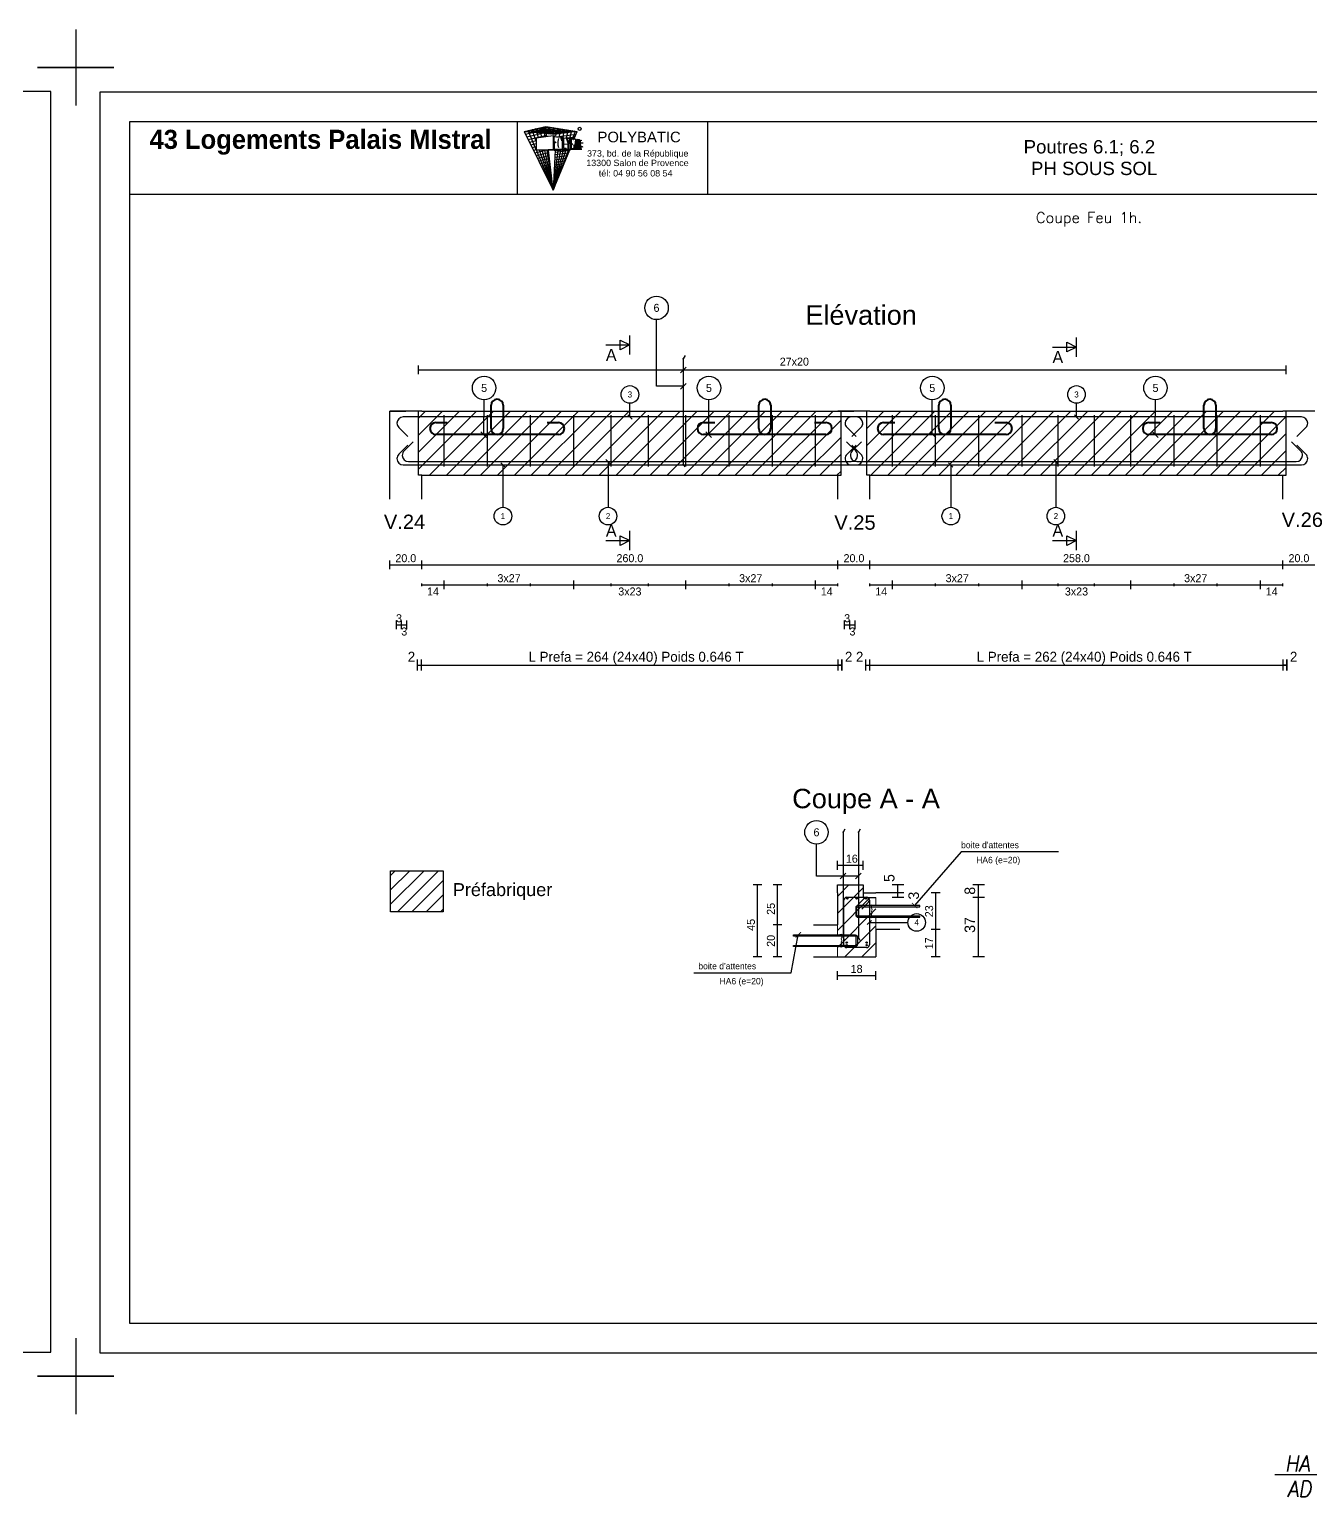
# Model space of a CAD drawing. Extents: x -12912 to 27386, y 1818 to 8189.
# Drawn here: x -4718 to -3918, y 3092 to 4010 of the extents above; entities that cross this region are included whole.
import ezdxf
from ezdxf.enums import TextEntityAlignment as Align

# ---------------------------------------------------------------- set-up
doc = ezdxf.new("R2010")
doc.units = 0
doc.header["$MEASUREMENT"] = 0
doc.linetypes.add('CONTINUE', pattern=[0])
doc.layers.get('0').update_dxf_attribs({"linetype": 'CONTINUOUS'})
for name, color, linetype in [('1', 7, 'CONTINUOUS'), ('104', 7, 'CONTINUOUS'), ('173', 7, 'CONTINUOUS'), ('5', 7, 'CONTINUOUS'), ('6', 7, 'CONTINUOUS'), ('7', 7, 'CONTINUOUS'), ('Bâtiment 1. Soubassement', 7, 'CONTINUOUS'), ('GO-CARTOUCHE', 7, 'CONTINUOUS'), ('GO-TEXTE', 9, 'CONTINUOUS'), ('PYC-HACHURE', 7, 'CONTINUOUS'), ('RDC COFFRAGE', 7, 'CONTINUOUS'), ('STR_TXT', 102, 'CONTINUOUS')]:
    doc.layers.add(name, color=color, linetype=linetype)
doc.layers.add('PYC- HACHURES', color=7, linetype='CONTINUOUS', lineweight=18)
doc.styles.add('ARIAL', font='ARIAL.TTF')
doc.styles.add('schéma', font='simplex.shx')
doc.styles.add('Tableau', font='romans.shx', dxfattribs={"width": 0.9, "oblique": 10})
doc.styles.add('TEXTEBA', font='ARIAL.TTF')
pattern_1 = [(45, (2332.4725, 9e-13), (-5.303301, 5.303301), [])]

# ---------------------------------------------------------------- blocks, each defined once
blk = doc.blocks.new('_ArchTick')
at = {"color": 0, "linetype": 'ByBlock', "const_width": 0.15}
blk.add_lwpolyline([(-0.5, -0.5), (0.5, 0.5)], dxfattribs=at)
blk = doc.blocks.new('A$C25E25F4E')
at = {"layer": 'RDC COFFRAGE', "color": 5, "linetype": 'CONTINUE', "lineweight": 40, "ltscale": 0.01}
for points in [[(52.25, 22.05), (52.25, 22.05)], [(48.51, 3.75), (48.51, 18.3)], [(56, 18.3), (56, 3.75)], [(10.25, 3.75), (10.25, 3.75)], [(14, 7.49), (21.09, 7.49)], [(83.42, 7.49), (90.51, 7.49)], [(94.25, 3.75), (94.25, 3.75)], [(52.25, 0), (14, 0)], [(90.51, 0), (52.25, 0)]]:
    blk.add_lwpolyline(points, dxfattribs=at)
for centre, start, end in [((52.25, 18.3), 90, 180), ((52.25, 18.3), 0, 90), ((14, 3.75), 90, 180), ((14, 3.75), 180, 270), ((52.25, 3.75), 180, 270), ((52.25, 3.75), 270, 0), ((90.51, 3.75), 0, 90), ((90.51, 3.75), 270, 0)]:
    blk.add_arc(centre, 3.75, start, end, dxfattribs=at)
blk = doc.blocks.new('Smallsp')
at = {"layer": 'STR_TXT', "linetype": 'Continuous'}
for points in [[(0, 15), (0, -15)], [(-30, 0), (40, 0)]]:
    blk.add_lwpolyline(points, dxfattribs=at)
at = {"layer": 'STR_TXT', "linetype": 'Continuous', "style": 'Tableau', "oblique": 10, "width": 0.9}
for s, p in [('HA', (-23.6, 1.89)), ('AD', (-22.2, -13.94))]:
    blk.add_text(s, height=10, dxfattribs=at).set_placement(p)
for tag, p in [('SPAD', (1.4, 1.89)), ('SPHA', (1.4, -14.11))]:
    blk.add_attdef(tag, p, '', height=10, dxfattribs=at)

msp = doc.modelspace()

# ---------------------------------------------------------------- hatches: boundary and pattern name
at = {"layer": 'PYC- HACHURES', "lineweight": 15}
h = msp.add_hatch(dxfattribs=at)
h.set_pattern_fill('ANSI31', color=104, scale=60, style=0)
h.set_pattern_definition(pattern_1)
h.paths.add_polyline_path([(-4211.016, 3771.642), (-4213.016, 3771.642), (-4473.013, 3771.642), (-4475.013, 3771.642), (-4475.013, 3731.642), (-4473.013, 3731.642), (-4213.016, 3731.642), (-4211.016, 3731.642)])
h = msp.add_hatch(dxfattribs=at)
h.set_pattern_fill('ANSI31', color=104, scale=60, style=0)
h.set_pattern_definition(pattern_1)
h.paths.add_polyline_path([(-3933.016, 3771.642), (-3935.016, 3771.642), (-4193.013, 3771.642), (-4195.013, 3771.642), (-4195.013, 3731.642), (-4193.013, 3731.642), (-3935.016, 3731.642), (-3933.016, 3731.642)])
h = msp.add_hatch(dxfattribs=at)
h.set_pattern_fill('ANSI31', color=104, scale=2, style=0)
h.set_pattern_definition([(45, (-4287.292, 4917.249), (-4.490128, 4.490128), [])])
h.paths.add_polyline_path([(-4459.686, 3484.676), (-4492.607, 3484.676), (-4492.607, 3459.024), (-4459.686, 3459.024)])
h = msp.add_hatch(dxfattribs=at)
h.set_pattern_fill('ANSI31', color=104, scale=60, style=0)
h.set_pattern_definition([(45, (2332.4725, -19.411), (-5.303301, 5.303301), [])])
h.paths.add_polyline_path([(-4189.361, 3467.828), (-4197.361, 3467.827), (-4197.361, 3475.827), (-4213.361, 3475.827), (-4213.361, 3470.827), (-4213.361, 3450.827), (-4213.361, 3430.827), (-4189.361, 3430.827), (-4189.361, 3447.827)])

# ---------------------------------------------------------------- linework, layer by layer
for p, q in [((-4689.262, 4010.196), (-4689.262, 3986.389)), ((-4689.262, 4010.196), (-4689.262, 3986.389)), ((-4713.07, 3986.389), (-4689.262, 3986.389)), ((-4689.262, 3986.389), (-4713.07, 3986.389)), ((-4713.07, 3986.389), (-4689.262, 3986.389)), ((-4689.262, 3986.389), (-4713.07, 3986.389)), ((-4713.07, 3986.389), (-4689.262, 3986.389)), ((-4713.07, 3986.389), (-4689.262, 3986.389)), ((-4689.262, 3986.389), (-4713.07, 3986.389)), ((-4713.07, 3986.389), (-4689.262, 3986.389)), ((-4689.262, 3986.389), (-4713.07, 3986.389)), ((-4713.07, 3986.389), (-4689.262, 3986.389)), ((-4713.07, 3986.389), (-4689.262, 3986.389)), ((-4689.262, 3986.389), (-4713.07, 3986.389)), ((-4713.07, 3986.389), (-4689.262, 3986.389)), ((-4689.262, 3986.389), (-4713.07, 3986.389)), ((-4713.07, 3986.389), (-4689.262, 3986.389)), ((-4713.07, 3986.389), (-4689.262, 3986.389)), ((-4689.262, 3986.389), (-4713.07, 3986.389)), ((-4713.07, 3986.389), (-4689.262, 3986.389)), ((-4689.262, 3986.389), (-4713.07, 3986.389)), ((-4713.07, 3986.389), (-4689.262, 3986.389)), ((-4713.07, 3986.389), (-4689.262, 3986.389)), ((-4689.262, 3986.389), (-4713.07, 3986.389)), ((-4713.07, 3986.389), (-4689.262, 3986.389)), ((-4689.262, 3986.389), (-4713.07, 3986.389)), ((-4713.07, 3986.389), (-4689.262, 3986.389)), ((-4713.07, 3986.389), (-4689.262, 3986.389)), ((-4689.262, 3986.389), (-4713.07, 3986.389)), ((-4713.07, 3986.389), (-4689.262, 3986.389)), ((-4689.262, 3986.389), (-4713.07, 3986.389)), ((-4713.07, 3986.389), (-4689.262, 3986.389)), ((-4713.07, 3986.389), (-4689.262, 3986.389)), ((-4689.262, 3986.389), (-4689.262, 3962.582)), ((-4689.262, 3986.389), (-4689.262, 3962.582)), ((-4665.455, 3986.389), (-4689.262, 3986.389)), ((-4689.262, 3986.389), (-4665.455, 3986.389)), ((-4665.455, 3986.389), (-4689.262, 3986.389)), ((-4689.262, 3986.389), (-4665.455, 3986.389)), ((-4665.455, 3986.389), (-4689.262, 3986.389)), ((-4665.455, 3986.389), (-4689.262, 3986.389)), ((-4689.262, 3986.389), (-4665.455, 3986.389)), ((-4665.455, 3986.389), (-4689.262, 3986.389)), ((-4689.262, 3986.389), (-4665.455, 3986.389)), ((-4665.455, 3986.389), (-4689.262, 3986.389)), ((-4665.455, 3986.389), (-4689.262, 3986.389)), ((-4689.262, 3986.389), (-4665.455, 3986.389)), ((-4665.455, 3986.389), (-4689.262, 3986.389)), ((-4689.262, 3986.389), (-4665.455, 3986.389)), ((-4665.455, 3986.389), (-4689.262, 3986.389)), ((-4665.455, 3986.389), (-4689.262, 3986.389)), ((-4689.262, 3986.389), (-4665.455, 3986.389)), ((-4665.455, 3986.389), (-4689.262, 3986.389)), ((-4689.262, 3986.389), (-4665.455, 3986.389)), ((-4665.455, 3986.389), (-4689.262, 3986.389)), ((-4665.455, 3986.389), (-4689.262, 3986.389)), ((-4689.262, 3986.389), (-4689.262, 3962.582)), ((-4689.262, 3986.389), (-4665.455, 3986.389)), ((-4665.455, 3986.389), (-4689.262, 3986.389)), ((-4689.262, 3986.389), (-4665.455, 3986.389)), ((-4665.455, 3986.389), (-4689.262, 3986.389)), ((-4665.455, 3986.389), (-4689.262, 3986.389)), ((-4689.262, 3986.389), (-4689.262, 3962.582)), ((-4689.262, 3986.389), (-4665.455, 3986.389)), ((-4665.455, 3986.389), (-4689.262, 3986.389)), ((-4689.262, 3986.389), (-4665.455, 3986.389)), ((-4665.455, 3986.389), (-4689.262, 3986.389)), ((-4665.455, 3986.389), (-4689.262, 3986.389)), ((-4689.262, 3986.389), (-4689.262, 3962.582)), ((-4689.262, 3986.389), (-4689.262, 3962.582)), ((-4689.262, 3986.389), (-4689.262, 3962.582)), ((-4689.262, 3986.389), (-4689.262, 3962.582)), ((-4689.262, 3986.389), (-4689.262, 3962.582)), ((-4689.262, 3986.389), (-4689.262, 3962.582)), ((-4689.262, 3192.696), (-4689.262, 3168.889)), ((-4689.262, 3192.696), (-4689.262, 3168.889)), ((-4713.07, 3168.889), (-4689.262, 3168.889)), ((-4689.262, 3168.889), (-4713.07, 3168.889)), ((-4713.07, 3168.889), (-4689.262, 3168.889)), ((-4689.262, 3168.889), (-4713.07, 3168.889)), ((-4713.07, 3168.889), (-4689.262, 3168.889)), ((-4713.07, 3168.889), (-4689.262, 3168.889)), ((-4689.262, 3168.889), (-4713.07, 3168.889)), ((-4713.07, 3168.889), (-4689.262, 3168.889)), ((-4689.262, 3168.889), (-4713.07, 3168.889)), ((-4713.07, 3168.889), (-4689.262, 3168.889)), ((-4713.07, 3168.889), (-4689.262, 3168.889)), ((-4689.262, 3168.889), (-4713.07, 3168.889)), ((-4713.07, 3168.889), (-4689.262, 3168.889)), ((-4689.262, 3168.889), (-4713.07, 3168.889)), ((-4713.07, 3168.889), (-4689.262, 3168.889)), ((-4713.07, 3168.889), (-4689.262, 3168.889)), ((-4689.262, 3168.889), (-4713.07, 3168.889)), ((-4713.07, 3168.889), (-4689.262, 3168.889)), ((-4689.262, 3168.889), (-4713.07, 3168.889)), ((-4713.07, 3168.889), (-4689.262, 3168.889)), ((-4713.07, 3168.889), (-4689.262, 3168.889)), ((-4689.262, 3168.889), (-4713.07, 3168.889)), ((-4713.07, 3168.889), (-4689.262, 3168.889)), ((-4689.262, 3168.889), (-4713.07, 3168.889)), ((-4713.07, 3168.889), (-4689.262, 3168.889)), ((-4713.07, 3168.889), (-4689.262, 3168.889)), ((-4689.262, 3168.889), (-4713.07, 3168.889)), ((-4713.07, 3168.889), (-4689.262, 3168.889)), ((-4689.262, 3168.889), (-4713.07, 3168.889)), ((-4713.07, 3168.889), (-4689.262, 3168.889)), ((-4713.07, 3168.889), (-4689.262, 3168.889)), ((-4689.262, 3168.889), (-4689.262, 3145.082)), ((-4689.262, 3168.889), (-4689.262, 3145.082)), ((-4665.455, 3168.889), (-4689.262, 3168.889)), ((-4689.262, 3168.889), (-4665.455, 3168.889)), ((-4665.455, 3168.889), (-4689.262, 3168.889)), ((-4689.262, 3168.889), (-4665.455, 3168.889)), ((-4665.455, 3168.889), (-4689.262, 3168.889)), ((-4665.455, 3168.889), (-4689.262, 3168.889)), ((-4689.262, 3168.889), (-4665.455, 3168.889)), ((-4665.455, 3168.889), (-4689.262, 3168.889)), ((-4689.262, 3168.889), (-4665.455, 3168.889)), ((-4665.455, 3168.889), (-4689.262, 3168.889)), ((-4665.455, 3168.889), (-4689.262, 3168.889)), ((-4689.262, 3168.889), (-4665.455, 3168.889)), ((-4665.455, 3168.889), (-4689.262, 3168.889)), ((-4689.262, 3168.889), (-4665.455, 3168.889)), ((-4665.455, 3168.889), (-4689.262, 3168.889)), ((-4665.455, 3168.889), (-4689.262, 3168.889)), ((-4689.262, 3168.889), (-4665.455, 3168.889)), ((-4665.455, 3168.889), (-4689.262, 3168.889)), ((-4689.262, 3168.889), (-4665.455, 3168.889)), ((-4665.455, 3168.889), (-4689.262, 3168.889)), ((-4665.455, 3168.889), (-4689.262, 3168.889)), ((-4689.262, 3168.889), (-4689.262, 3145.082)), ((-4689.262, 3168.889), (-4665.455, 3168.889)), ((-4665.455, 3168.889), (-4689.262, 3168.889)), ((-4689.262, 3168.889), (-4665.455, 3168.889)), ((-4665.455, 3168.889), (-4689.262, 3168.889)), ((-4665.455, 3168.889), (-4689.262, 3168.889)), ((-4689.262, 3168.889), (-4689.262, 3145.082)), ((-4689.262, 3168.889), (-4665.455, 3168.889)), ((-4665.455, 3168.889), (-4689.262, 3168.889)), ((-4689.262, 3168.889), (-4665.455, 3168.889)), ((-4665.455, 3168.889), (-4689.262, 3168.889)), ((-4665.455, 3168.889), (-4689.262, 3168.889)), ((-4689.262, 3168.889), (-4689.262, 3145.082)), ((-4689.262, 3168.889), (-4689.262, 3145.082)), ((-4689.262, 3168.889), (-4689.262, 3145.082)), ((-4689.262, 3168.889), (-4689.262, 3145.082)), ((-4689.262, 3168.889), (-4689.262, 3145.082)), ((-4689.262, 3168.889), (-4689.262, 3145.082))]:
    msp.add_line(p, q)
for points in [[(-4200.5, 3462.864, 0.4142136), (-4201.865, 3461.499), (-4201.865, 3456.949, 0.4142136), (-4200.5, 3455.584), (-4161.825, 3455.584), (-4161.825, 3456.312), (-4200.5, 3456.312, -0.4142136), (-4201.137, 3456.949), (-4201.137, 3461.499, -0.4142136), (-4200.5, 3462.136), (-4161.825, 3462.136), (-4161.825, 3462.864)], [(-4202.22, 3444.573, -0.4142136), (-4200.855, 3443.208), (-4200.855, 3438.658, -0.4142136), (-4202.22, 3437.293), (-4240.895, 3437.293), (-4240.895, 3438.021), (-4202.22, 3438.021, 0.4142136), (-4201.583, 3438.658), (-4201.583, 3443.208, 0.4142136), (-4202.22, 3443.845), (-4240.895, 3443.845), (-4240.895, 3444.573)]]:
    msp.add_lwpolyline(points, format="xyb", close=True)
at = {"lineweight": 5, "flags": 128}
for points in [[(-4189.358, 3467.834), (-4189.354, 3462.946), (-4192.084, 3463.401), (-4192.084, 3461.361), (-4191.647, 3460.307), (-4192.084, 3459.306), (-4191.647, 3458.306), (-4192.084, 3457.251), (-4192.084, 3455.211), (-4189.354, 3455.666), (-4189.361, 3447.827)], [(-4213.361, 3450.827), (-4213.366, 3444.655), (-4210.636, 3445.11), (-4210.636, 3443.071), (-4211.073, 3442.016), (-4210.636, 3441.015), (-4211.073, 3440.015), (-4210.636, 3438.96), (-4210.636, 3436.92), (-4213.366, 3437.375), (-4213.358, 3430.827)]]:
    msp.add_lwpolyline(points, dxfattribs=at)
at = {"layer": '1', "color": 1}
for points in [[(-4481.718, 3750.456), (-4487.375, 3744.799)], [(-4478.418, 3752.506), (-4484.075, 3746.849)], [(-4481.917, 3746.942), (-4481.917, 3746.942)], [(-4201.954, 3746.849), (-4207.611, 3752.506)], [(-4201.718, 3750.456), (-4207.375, 3744.799)], [(-4198.654, 3744.799), (-4204.311, 3750.456)], [(-4204.112, 3746.942), (-4204.112, 3746.942)], [(-4198.418, 3752.506), (-4204.075, 3746.849)], [(-4201.917, 3746.942), (-4201.917, 3746.942)], [(-3923.954, 3746.849), (-3929.611, 3752.506)], [(-3920.654, 3744.799), (-3926.311, 3750.456)], [(-3926.112, 3746.942), (-3926.112, 3746.942)], [(-4488.517, 3742.042), (-4488.517, 3742.042)], [(-4485.217, 3744.092), (-4485.217, 3744.092)], [(-4484.617, 3738.142), (-4201.412, 3738.142)], [(-4481.317, 3740.192), (-4204.712, 3740.192)], [(-4208.517, 3742.042), (-4208.517, 3742.042)], [(-4205.217, 3744.092), (-4205.217, 3744.092)], [(-4204.617, 3738.142), (-3923.412, 3738.142)], [(-4201.317, 3740.192), (-3926.712, 3740.192)], [(-4200.812, 3744.092), (-4200.812, 3744.092)], [(-4197.512, 3742.042), (-4197.512, 3742.042)], [(-3922.812, 3744.092), (-3922.812, 3744.092)], [(-3919.512, 3742.042), (-3919.512, 3742.042)]]:
    msp.add_lwpolyline(points, dxfattribs=at)
for centre in [(-4207.561, 3439.727), (-4207.561, 3438.127), (-4201.361, 3438.127), (-4195.161, 3439.727), (-4195.161, 3438.127)]:
    msp.add_circle(centre, 0.4, dxfattribs=at)
for centre, start, end in [((-4484.617, 3742.042), 135, 180), ((-4481.317, 3744.092), 135, 180), ((-4204.617, 3742.042), 135, 180), ((-4201.317, 3744.092), 135, 180), ((-4204.712, 3744.092), 0, 45), ((-4201.412, 3742.042), 0, 45), ((-3926.712, 3744.092), 0, 45), ((-3923.412, 3742.042), 0, 45), ((-4484.617, 3742.042), 180, 270), ((-4481.317, 3744.092), 180, 270), ((-4204.617, 3742.042), 180, 270), ((-4201.317, 3744.092), 180, 270), ((-4204.712, 3744.092), 270, 0), ((-4201.412, 3742.042), 270, 0), ((-3926.712, 3744.092), 270, 0), ((-3923.412, 3742.042), 270, 0)]:
    msp.add_arc(centre, 3.9, start, end, dxfattribs=at)
at = {"layer": '104', "color": 104}
for points in [[(-4343.014, 3807.045), (-4343.014, 3819.045)], [(-4358.014, 3813.045), (-4343.014, 3813.045)], [(-4079.015, 3811.711), (-4064.015, 3811.711)], [(-4064.015, 3805.711), (-4064.015, 3817.711)], [(-4308.567, 3806.442), (-4309.714, 3804.456)], [(-4309.714, 3804.456), (-4309.714, 3738.827)], [(-4308.567, 3736.842), (-4309.714, 3738.827)], [(-4358.014, 3690.892), (-4343.014, 3690.892)], [(-4343.014, 3684.892), (-4343.014, 3696.892)], [(-4079.015, 3690.892), (-4064.015, 3690.892)], [(-4064.015, 3684.892), (-4064.015, 3696.892)], [(-4208.629, 3510.627), (-4209.775, 3508.641)], [(-4209.775, 3508.641), (-4209.775, 3443.012)], [(-4199.105, 3510.627), (-4200.251, 3508.641)], [(-4200.251, 3508.641), (-4200.251, 3443.012)], [(-4208.629, 3441.027), (-4209.775, 3443.012)], [(-4199.105, 3441.027), (-4200.251, 3443.012)]]:
    msp.add_lwpolyline(points, dxfattribs=at)
for points in [[(-4343.014, 3813.045), (-4349.014, 3810.045), (-4349.014, 3816.045), (-4343.014, 3813.045)], [(-4064.015, 3811.711), (-4070.015, 3808.711), (-4070.015, 3814.711), (-4064.015, 3811.711)], [(-4343.014, 3690.892), (-4349.014, 3687.892), (-4349.014, 3693.892), (-4343.014, 3690.892)], [(-4064.015, 3690.892), (-4070.015, 3687.892), (-4070.015, 3693.892), (-4064.015, 3690.892)]]:
    msp.add_lwpolyline(points, close=True, dxfattribs=at)
for p in [(-4309.714, 3804.456), (-4209.775, 3508.641), (-4200.251, 3508.641)]:
    msp.add_point(p, dxfattribs=at)
at = {"layer": '173', "color": 173}
for points in [[(-4488.517, 3764.242), (-4488.517, 3764.242)], [(-4201.412, 3768.142), (-4484.617, 3768.142)], [(-4459.013, 3737.142), (-4459.013, 3769.142)], [(-4432.013, 3737.142), (-4432.013, 3769.142)], [(-4405.013, 3737.142), (-4405.013, 3769.142)], [(-4378.013, 3737.142), (-4378.013, 3769.142)], [(-4354.681, 3737.142), (-4354.681, 3769.142)], [(-4331.348, 3737.142), (-4331.348, 3769.142)], [(-4308.016, 3737.142), (-4308.016, 3769.142)], [(-4281.016, 3737.142), (-4281.016, 3769.142)], [(-4254.016, 3737.142), (-4254.016, 3769.142)], [(-4227.016, 3737.142), (-4227.016, 3769.142)], [(-4208.517, 3764.242), (-4208.517, 3764.242)], [(-3923.412, 3768.142), (-4204.617, 3768.142)], [(-4197.512, 3764.242), (-4197.512, 3764.242)], [(-4179.013, 3737.142), (-4179.013, 3769.142)], [(-4152.013, 3737.142), (-4152.013, 3769.142)], [(-4125.013, 3737.142), (-4125.013, 3769.142)], [(-4098.013, 3737.142), (-4098.013, 3769.142)], [(-4075.347, 3737.142), (-4075.347, 3769.142)], [(-4052.682, 3737.142), (-4052.682, 3769.142)], [(-4030.016, 3737.142), (-4030.016, 3769.142)], [(-4003.016, 3737.142), (-4003.016, 3769.142)], [(-3976.016, 3737.142), (-3976.016, 3769.142)], [(-3949.016, 3737.142), (-3949.016, 3769.142)], [(-3919.512, 3764.242), (-3919.512, 3764.242)], [(-4487.375, 3761.484), (-4481.718, 3755.827)], [(-4207.375, 3761.484), (-4201.718, 3755.827)], [(-4204.311, 3755.827), (-4198.654, 3761.484)], [(-3926.311, 3755.827), (-3920.654, 3761.484)], [(-4209.361, 3438.427), (-4209.361, 3466.227)], [(-4207.561, 3468.027), (-4195.161, 3468.027)], [(-4200.676, 3463.257), (-4196.434, 3467.5)], [(-4193.888, 3464.954), (-4198.131, 3460.711)], [(-4195.161, 3468.027), (-4195.161, 3468.027)], [(-4193.361, 3466.227), (-4193.361, 3438.427)], [(-4193.361, 3466.227), (-4193.361, 3466.227)], [(-4195.161, 3436.627), (-4207.561, 3436.627)]]:
    msp.add_lwpolyline(points, dxfattribs=at)
for centre in [(-4207.161, 3467.327), (-4201.361, 3467.327), (-4195.561, 3467.327)]:
    msp.add_circle(centre, 0.4, dxfattribs=at)
for centre, radius, start, end in [((-4484.617, 3764.242), 3.9, 90, 180), ((-4484.617, 3764.242), 3.9, 180, 225), ((-4204.617, 3764.242), 3.9, 90, 180), ((-4204.617, 3764.242), 3.9, 180, 225), ((-4201.412, 3764.242), 3.9, 0, 90), ((-4201.412, 3764.242), 3.9, 315, 0), ((-3923.412, 3764.242), 3.9, 0, 90), ((-3923.412, 3764.242), 3.9, 315, 0), ((-4207.561, 3466.227), 1.8, 90, 180), ((-4195.161, 3466.227), 1.8, 90, 135), ((-4195.161, 3466.227), 1.8, 0, 90), ((-4195.161, 3466.227), 1.8, 315, 0), ((-4207.561, 3438.427), 1.8, 180, 270), ((-4195.161, 3438.427), 1.8, 270, 0)]:
    msp.add_arc(centre, radius, start, end, dxfattribs=at)
at = {"layer": '5', "color": 5}
msp.add_line((-4475.013, 3797.487), (-3933.016, 3797.487), dxfattribs=at)
for points in [[(-4475.013, 3794.737), (-4475.013, 3800.237)], [(-3933.016, 3794.737), (-3933.016, 3800.237)], [(-4475.013, 3796.57), (-4475.013, 3798.403)], [(-4493.016, 3672.975), (-4493.016, 3678.475)], [(-4493.016, 3675.725), (-4473.013, 3675.725)], [(-4473.013, 3672.975), (-4473.013, 3678.475)], [(-4473.013, 3675.725), (-4213.016, 3675.725)], [(-4213.016, 3672.975), (-4213.016, 3678.475)], [(-4213.016, 3672.975), (-4213.016, 3678.475)], [(-4213.016, 3675.725), (-4193.013, 3675.725)], [(-4213.016, 3675.725), (-4193.013, 3675.725)], [(-4193.013, 3672.975), (-4193.013, 3678.475)], [(-4193.013, 3672.975), (-4193.013, 3678.475)], [(-4193.013, 3675.725), (-3935.016, 3675.725)], [(-3935.016, 3672.975), (-3935.016, 3678.475)], [(-3935.016, 3675.725), (-3915.013, 3675.725)], [(-4473.013, 3662.308), (-4473.013, 3664.142)], [(-4473.013, 3663.225), (-4459.013, 3663.225)], [(-4459.013, 3660.475), (-4459.013, 3665.975)], [(-4459.013, 3662.308), (-4459.013, 3664.142)], [(-4459.013, 3663.225), (-4432.013, 3663.225)], [(-4459.013, 3663.225), (-4378.013, 3663.225)], [(-4432.013, 3662.308), (-4432.013, 3664.142)], [(-4432.013, 3663.225), (-4405.013, 3663.225)], [(-4405.013, 3662.308), (-4405.013, 3664.142)], [(-4405.013, 3663.225), (-4378.013, 3663.225)], [(-4378.013, 3660.475), (-4378.013, 3665.975)], [(-4378.013, 3662.308), (-4378.013, 3664.142)], [(-4378.013, 3663.225), (-4354.681, 3663.225)], [(-4378.013, 3663.225), (-4308.016, 3663.225)], [(-4354.681, 3662.308), (-4354.681, 3664.142)], [(-4354.681, 3663.225), (-4331.348, 3663.225)], [(-4331.348, 3662.308), (-4331.348, 3664.142)], [(-4331.348, 3663.225), (-4308.016, 3663.225)], [(-4308.016, 3660.475), (-4308.016, 3665.975)], [(-4308.016, 3662.308), (-4308.016, 3664.142)], [(-4308.016, 3663.225), (-4281.016, 3663.225)], [(-4308.016, 3663.225), (-4227.016, 3663.225)], [(-4281.016, 3662.308), (-4281.016, 3664.142)], [(-4281.016, 3663.225), (-4254.016, 3663.225)], [(-4254.016, 3662.308), (-4254.016, 3664.142)], [(-4254.016, 3663.225), (-4227.016, 3663.225)], [(-4227.016, 3660.475), (-4227.016, 3665.975)], [(-4227.016, 3662.308), (-4227.016, 3664.142)], [(-4227.016, 3663.225), (-4213.016, 3663.225)], [(-4213.016, 3662.308), (-4213.016, 3664.142)], [(-4193.013, 3662.308), (-4193.013, 3664.142)], [(-4193.013, 3663.225), (-4179.013, 3663.225)], [(-4179.013, 3660.475), (-4179.013, 3665.975)], [(-4179.013, 3662.308), (-4179.013, 3664.142)], [(-4179.013, 3663.225), (-4152.013, 3663.225)], [(-4179.013, 3663.225), (-4098.013, 3663.225)], [(-4152.013, 3662.308), (-4152.013, 3664.142)], [(-4152.013, 3663.225), (-4125.013, 3663.225)], [(-4125.013, 3662.308), (-4125.013, 3664.142)], [(-4125.013, 3663.225), (-4098.013, 3663.225)], [(-4098.013, 3660.475), (-4098.013, 3665.975)], [(-4098.013, 3662.308), (-4098.013, 3664.142)], [(-4098.013, 3663.225), (-4075.347, 3663.225)], [(-4098.013, 3663.225), (-4030.016, 3663.225)], [(-4075.347, 3662.308), (-4075.347, 3664.142)], [(-4075.347, 3663.225), (-4052.682, 3663.225)], [(-4052.682, 3662.308), (-4052.682, 3664.142)], [(-4052.682, 3663.225), (-4030.016, 3663.225)], [(-4030.016, 3660.475), (-4030.016, 3665.975)], [(-4030.016, 3662.308), (-4030.016, 3664.142)], [(-4030.016, 3663.225), (-4003.016, 3663.225)], [(-4030.016, 3663.225), (-3949.016, 3663.225)], [(-4003.016, 3662.308), (-4003.016, 3664.142)], [(-4003.016, 3663.225), (-3976.016, 3663.225)], [(-3976.016, 3662.308), (-3976.016, 3664.142)], [(-3976.016, 3663.225), (-3949.016, 3663.225)], [(-3949.016, 3660.475), (-3949.016, 3665.975)], [(-3949.016, 3662.308), (-3949.016, 3664.142)], [(-3949.016, 3663.225), (-3935.016, 3663.225)], [(-3935.016, 3662.308), (-3935.016, 3664.142)], [(-4488.917, 3635.475), (-4488.917, 3640.975)], [(-4488.917, 3638.225), (-4485.617, 3638.225)], [(-4485.617, 3635.475), (-4485.617, 3640.975)], [(-4485.617, 3638.225), (-4482.317, 3638.225)], [(-4482.317, 3635.475), (-4482.317, 3640.975)], [(-4208.917, 3635.475), (-4208.917, 3640.975)], [(-4208.917, 3638.225), (-4205.617, 3638.225)], [(-4205.617, 3635.475), (-4205.617, 3640.975)], [(-4205.617, 3638.225), (-4202.317, 3638.225)], [(-4202.317, 3635.475), (-4202.317, 3640.975)], [(-4213.361, 3485.263), (-4213.361, 3490.763)], [(-4213.361, 3488.013), (-4197.361, 3488.013)], [(-4197.361, 3485.263), (-4197.361, 3490.763)], [(-4260.528, 3475.827), (-4266.028, 3475.827)], [(-4263.278, 3430.827), (-4263.278, 3475.827)], [(-4248.028, 3475.827), (-4253.528, 3475.827)], [(-4250.778, 3450.827), (-4250.778, 3475.827)], [(-4171.929, 3475.827), (-4179.189, 3475.827)], [(-4171.929, 3470.827), (-4179.189, 3470.827)], [(-4171.929, 3470.827), (-4179.189, 3470.827)], [(-4175.559, 3470.827), (-4175.559, 3475.827)], [(-4175.559, 3467.827), (-4175.559, 3470.827)], [(-4149.194, 3470.827), (-4154.694, 3470.827)], [(-4151.944, 3447.827), (-4151.944, 3470.827)], [(-4121.555, 3475.827), (-4128.815, 3475.827)], [(-4125.185, 3430.827), (-4125.185, 3475.827)], [(-4171.929, 3467.827), (-4179.189, 3467.827)], [(-4121.555, 3467.827), (-4128.815, 3467.827)], [(-4248.028, 3450.827), (-4253.528, 3450.827)], [(-4250.778, 3430.827), (-4250.778, 3450.827)], [(-4149.194, 3447.827), (-4154.694, 3447.827)], [(-4151.944, 3430.827), (-4151.944, 3447.827)], [(-4260.528, 3430.827), (-4266.028, 3430.827)], [(-4248.028, 3430.827), (-4253.528, 3430.827)], [(-4149.194, 3430.827), (-4154.694, 3430.827)], [(-4121.555, 3430.827), (-4128.815, 3430.827)], [(-4213.361, 3416.41), (-4213.361, 3421.91)], [(-4213.361, 3419.16), (-4189.361, 3419.16)], [(-4189.361, 3416.41), (-4189.361, 3421.91)]]:
    msp.add_lwpolyline(points, dxfattribs=at)
at = {"layer": '6', "color": 6}
for points in [[(-4326.38, 3787.242), (-4326.38, 3828.908)], [(-4311.481, 3795.719), (-4307.946, 3799.254)], [(-4309.714, 3787.242), (-4326.38, 3787.242)], [(-4311.481, 3785.474), (-4307.946, 3789.009)], [(-4434.265, 3757.091), (-4434.116, 3778.875)], [(-4343.014, 3768.142), (-4343.014, 3776.642)], [(-4293.796, 3757.091), (-4293.646, 3778.875)], [(-4154.265, 3757.091), (-4154.116, 3778.875)], [(-4064.014, 3768.142), (-4064.014, 3776.642)], [(-4014.817, 3757.091), (-4014.668, 3778.875)], [(-4344.34, 3769.467), (-4341.689, 3766.816)], [(-4065.34, 3769.467), (-4062.689, 3766.816)], [(-4432.515, 3755.323), (-4436.051, 3758.859)], [(-4292.028, 3755.323), (-4295.564, 3758.859)], [(-4151.97, 3755.323), (-4155.505, 3758.859)], [(-4013.049, 3755.323), (-4016.585, 3758.859)], [(-4421.002, 3736.816), (-4423.654, 3739.467)], [(-4422.328, 3738.142), (-4422.328, 3711.642)], [(-4355.346, 3738.866), (-4357.998, 3741.517)], [(-4356.672, 3740.192), (-4356.672, 3711.642)], [(-4141.209, 3736.816), (-4143.861, 3739.467)], [(-4142.535, 3738.142), (-4142.535, 3711.642)], [(-4075.567, 3738.866), (-4078.219, 3741.517)], [(-4076.893, 3740.192), (-4076.893, 3711.642)], [(-4226.442, 3481.269), (-4226.442, 3501.314)], [(-4200.251, 3481.269), (-4226.442, 3481.269)], [(-4211.543, 3479.501), (-4208.008, 3483.037)], [(-4202.019, 3479.501), (-4198.483, 3483.037)], [(-4192.035, 3453.653), (-4194.687, 3451.001)], [(-4193.361, 3452.327), (-4169.361, 3452.327)]]:
    msp.add_lwpolyline(points, dxfattribs=at)
for centre, radius in [((-4326.38, 3836.242), 7.333), ((-4434.093, 3786.209), 7.333), ((-4293.624, 3786.209), 7.333), ((-4154.093, 3786.209), 7.333), ((-4014.645, 3786.209), 7.333), ((-4343.014, 3782.142), 5.5), ((-4064.014, 3782.142), 5.5), ((-4422.328, 3706.142), 5.5), ((-4356.672, 3706.142), 5.5), ((-4142.535, 3706.142), 5.5), ((-4076.893, 3706.142), 5.5), ((-4226.442, 3508.648), 7.333), ((-4163.861, 3452.327), 5.5)]:
    msp.add_circle(centre, radius, dxfattribs=at)
at = {"layer": '7', "color": 7}
for points in [[(-4473.013, 3771.642), (-4493.016, 3771.642)], [(-4493.016, 3716.642), (-4493.016, 3771.642)], [(-4493.016, 3771.642), (-4483.014, 3771.642)], [(-4473.013, 3771.642), (-4213.016, 3771.642)], [(-4193.013, 3771.642), (-4213.016, 3771.642)], [(-4193.013, 3771.642), (-4213.016, 3771.642)], [(-4213.016, 3771.642), (-4203.014, 3771.642)], [(-4193.013, 3771.642), (-4203.014, 3771.642)], [(-4193.013, 3771.642), (-3935.016, 3771.642)], [(-3915.013, 3771.642), (-3935.016, 3771.642)], [(-3915.013, 3771.642), (-3925.015, 3771.642)], [(-4493.016, 3716.642), (-4493.016, 3731.642)], [(-4473.013, 3731.642), (-4213.016, 3731.642)], [(-4473.013, 3716.642), (-4473.013, 3731.642)], [(-4213.016, 3716.642), (-4213.016, 3731.642)], [(-4213.016, 3716.642), (-4213.016, 3731.642)], [(-4213.016, 3716.642), (-4213.016, 3731.642)], [(-4193.013, 3716.642), (-4193.013, 3731.642)], [(-4193.013, 3716.642), (-4193.013, 3731.642)], [(-4193.013, 3731.642), (-3935.016, 3731.642)], [(-4193.013, 3716.642), (-4193.013, 3731.642)], [(-3935.016, 3716.642), (-3935.016, 3731.642)], [(-4213.361, 3470.827), (-4213.361, 3450.827)], [(-4197.361, 3470.827), (-4189.361, 3470.827)], [(-4174.361, 3470.827), (-4189.361, 3470.827)], [(-4228.361, 3450.827), (-4213.361, 3450.827)], [(-4174.361, 3447.827), (-4189.361, 3447.827)], [(-4189.361, 3447.827), (-4189.361, 3430.827)], [(-4228.361, 3430.827), (-4213.361, 3430.827)], [(-4213.361, 3430.827), (-4189.361, 3430.827)]]:
    msp.add_lwpolyline(points, dxfattribs=at)
at = {"layer": '7', "color": 7, "linetype": 'Continuous'}
for points in [[(-4473.013, 3731.642), (-4475.013, 3731.642), (-4475.013, 3771.642)], [(-4213.016, 3731.642), (-4211.016, 3731.642), (-4211.016, 3771.642)], [(-4193.013, 3731.642), (-4195.013, 3731.642), (-4195.013, 3771.642)], [(-3935.016, 3731.642), (-3933.016, 3731.642), (-3933.016, 3771.642)], [(-4213.361, 3470.827), (-4213.361, 3475.827), (-4197.361, 3475.827), (-4197.361, 3467.827), (-4189.358, 3467.828)]]:
    msp.add_lwpolyline(points, dxfattribs=at)
at = {"layer": '7', "color": 7}
msp.add_lwpolyline([(-4492.607, 3484.676), (-4459.686, 3484.676), (-4459.686, 3459.024), (-4492.607, 3459.024)], close=True, dxfattribs=at)
at = {"layer": 'GO-CARTOUCHE', "color": 9, "linetype": 'CONTINUE'}
for p, q in [((-4408.963, 3946.512), (-4395.57, 3949.627)), ((-4408.963, 3946.512), (-4389.341, 3944.643)), ((-4408.963, 3946.512), (-4390.898, 3909.759)), ((-4408.142, 3944.842), (-4395.358, 3947.815)), ((-4407.454, 3946.368), (-4394.061, 3949.387)), ((-4401.488, 3935.03), (-4406.536, 3947.076)), ((-4406.536, 3947.076), (-4386.906, 3944.983)), ((-4404.435, 3946.081), (-4391.043, 3948.908)), ((-4401.488, 3940.125), (-4404.109, 3947.641)), ((-4404.109, 3947.641), (-4384.472, 3945.323)), ((-4401.682, 3948.205), (-4382.037, 3945.662)), ((-4400.046, 3942.371), (-4401.682, 3948.205)), ((-4401.416, 3945.793), (-4388.024, 3948.429)), ((-4397.951, 3942.679), (-4399.255, 3948.77)), ((-4399.255, 3948.77), (-4379.603, 3946.002)), ((-4398.398, 3945.506), (-4385.006, 3947.95)), ((-4395.877, 3942.984), (-4396.828, 3949.334)), ((-4396.828, 3949.334), (-4377.168, 3946.342)), ((-4394.81, 3943.141), (-4395.57, 3949.627)), ((-4395.57, 3949.627), (-4375.948, 3946.512)), ((-4395.379, 3945.218), (-4381.988, 3947.471)), ((-4392.36, 3944.931), (-4378.969, 3946.992)), ((-4390.851, 3944.787), (-4377.46, 3946.752)), ((-4375.948, 3946.512), (-4389.341, 3944.643)), ((-4378.033, 3941.385), (-4375.948, 3946.512)), ((-4407.321, 3943.171), (-4395.145, 3946.002)), ((-4406.5, 3941.501), (-4394.933, 3944.19)), ((-4405.679, 3939.83), (-4401.488, 3940.805)), ((-4404.858, 3938.16), (-4401.488, 3938.943)), ((-4390.898, 3943.716), (-4401.488, 3942.159)), ((-4401.488, 3942.159), (-4401.488, 3934.683)), ((-4389.155, 3943.443), (-4390.898, 3943.716)), ((-4390.898, 3943.716), (-4390.898, 3934.701)), ((-4390.275, 3940.088), (-4390.275, 3942.988)), ((-4389.483, 3942.864), (-4390.275, 3942.988)), ((-4390.275, 3940.088), (-4389.648, 3940.039)), ((-4389.423, 3939.397), (-4390.275, 3939.463)), ((-4390.275, 3939.463), (-4390.275, 3935.306)), ((-4389.109, 3939.706), (-4389.423, 3939.397)), ((-4389.341, 3944.643), (-4389.393, 3943.481)), ((-4388.906, 3943.128), (-4376.627, 3944.842)), ((-4388.707, 3942.785), (-4386.741, 3943.071)), ((-4387.991, 3940.113), (-4388.03, 3939.26)), ((-4388.03, 3939.26), (-4387.97, 3937.968)), ((-4387.853, 3941.163), (-4387.991, 3940.113)), ((-4387.97, 3937.968), (-4387.682, 3936.502)), ((-4387.626, 3942), (-4387.853, 3941.163)), ((-4386.906, 3944.983), (-4387.129, 3943.017)), ((-4385.986, 3942.297), (-4386.349, 3942.88)), ((-4385.043, 3942.8), (-4386.194, 3942.631)), ((-4385.742, 3941.598), (-4385.986, 3942.297)), ((-4385.555, 3940.59), (-4385.742, 3941.598)), ((-4385.043, 3935.306), (-4385.043, 3942.807)), ((-4384.42, 3942.703), (-4385.043, 3942.8)), ((-4384.472, 3945.323), (-4385.012, 3942.796)), ((-4384.42, 3935.929), (-4384.42, 3942.703)), ((-4384.42, 3942.186), (-4382.859, 3942.401)), ((-4384.42, 3942.186), (-4384.419, 3935.929)), ((-4384.419, 3938.464), (-4381.589, 3938.712)), ((-4382.88, 3942.462), (-4381.589, 3938.712)), ((-4382.323, 3942.375), (-4382.88, 3942.462)), ((-4382.859, 3942.401), (-4381.589, 3938.712)), ((-4382.037, 3945.662), (-4382.829, 3942.454)), ((-4382.647, 3942.426), (-4377.307, 3943.171)), ((-4382.323, 3942.375), (-4381.295, 3939.388)), ((-4380.569, 3942.101), (-4382.148, 3941.869)), ((-4381.589, 3935.306), (-4381.589, 3938.712)), ((-4380.569, 3942.101), (-4381.295, 3939.388)), ((-4380.074, 3942.024), (-4380.966, 3938.688)), ((-4380.966, 3935.314), (-4380.963, 3938.7)), ((-4380.966, 3935.306), (-4380.966, 3938.688)), ((-4380.963, 3938.7), (-4380.093, 3941.955)), ((-4379.603, 3946.002), (-4380.83, 3942.063)), ((-4380.074, 3942.024), (-4380.569, 3942.101)), ((-4380.093, 3941.955), (-4379.907, 3941.983)), ((-4379.907, 3941.998), (-4380.088, 3941.971)), ((-4379.907, 3935.306), (-4379.907, 3941.998)), ((-4378.701, 3941.809), (-4379.907, 3941.998)), ((-4378.768, 3941.378), (-4379.471, 3941.488)), ((-4379.471, 3938.864), (-4379.471, 3941.488)), ((-4379.471, 3938.864), (-4378.903, 3938.82)), ((-4379.471, 3938.427), (-4378.937, 3938.385)), ((-4379.471, 3935.742), (-4379.471, 3938.427)), ((-4377.168, 3946.342), (-4378.86, 3941.834)), ((-4378.287, 3941.459), (-4377.986, 3941.501)), ((-4376.979, 3941.54), (-4378.235, 3941.355)), ((-4378.21, 3938.045), (-4378.13, 3937.793)), ((-4378.13, 3937.793), (-4378.051, 3937.312)), ((-4378.051, 3937.312), (-4378.033, 3936.844)), ((-4377.454, 3937.581), (-4377.504, 3937.159)), ((-4377.428, 3937.8), (-4377.454, 3937.581)), ((-4377.41, 3937.944), (-4377.428, 3937.8)), ((-4377.396, 3938.06), (-4377.41, 3937.944)), ((-4377.364, 3938.331), (-4377.396, 3938.06)), ((-4377.297, 3938.891), (-4377.364, 3938.331)), ((-4377.223, 3939.504), (-4377.297, 3938.891)), ((-4377.041, 3937.363), (-4377.287, 3935.312)), ((-4376.979, 3941.54), (-4377.223, 3939.504)), ((-4377.041, 3937.363), (-4376.604, 3937.329)), ((-4376.989, 3937.797), (-4376.825, 3939.158)), ((-4376.989, 3937.797), (-4376.658, 3937.771)), ((-4376.668, 3941.491), (-4376.979, 3941.54)), ((-4376.825, 3939.158), (-4376.658, 3937.771)), ((-4376.668, 3941.491), (-4375.921, 3935.312)), ((-4376.641, 3941.268), (-4375.92, 3941.374)), ((-4376.604, 3937.329), (-4376.36, 3935.306)), ((-4376.591, 3940.853), (-4375.92, 3940.933)), ((-4376.58, 3940.758), (-4375.515, 3940.87)), ((-4375.92, 3941.374), (-4375.92, 3940.933)), ((-4374.674, 3941.179), (-4375.92, 3941.374)), ((-4375.92, 3940.933), (-4375.515, 3940.87)), ((-4375.515, 3935.312), (-4375.515, 3940.87)), ((-4375.079, 3940.801), (-4374.674, 3940.738)), ((-4375.079, 3935.312), (-4375.079, 3940.801)), ((-4375.079, 3940.703), (-4374.674, 3940.738)), ((-4374.674, 3940.738), (-4374.674, 3941.179)), ((-4374.516, 3941.155), (-4374.674, 3941.104)), ((-4374.516, 3941.155), (-4374.516, 3935.311)), ((-4374.08, 3941.087), (-4374.516, 3941.155)), ((-4374.08, 3941.087), (-4374.08, 3935.306)), ((-4374.08, 3940.882), (-4373.092, 3940.974)), ((-4373.938, 3938.105), (-4373.913, 3937.485)), ((-4373.913, 3937.485), (-4373.854, 3936.917)), ((-4372.722, 3939.139), (-4373.457, 3939.07)), ((-4372.276, 3939.069), (-4372.722, 3939.139)), ((-4404.037, 3936.489), (-4401.488, 3937.082)), ((-4403.216, 3934.819), (-4401.488, 3935.22)), ((-4402.395, 3933.148), (-4395.79, 3934.683)), ((-4401.574, 3931.478), (-4393.659, 3933.317)), ((-4401.488, 3934.683), (-4390.275, 3935.306)), ((-4390.393, 3934.702), (-4401.488, 3934.683)), ((-4390.898, 3909.759), (-4401.343, 3934.683)), ((-4400.753, 3929.808), (-4393.447, 3931.505)), ((-4399.932, 3928.137), (-4393.234, 3929.693)), ((-4390.898, 3909.759), (-4399.591, 3934.683)), ((-4390.898, 3909.759), (-4397.89, 3934.683)), ((-4390.898, 3909.759), (-4396.238, 3934.683)), ((-4390.898, 3909.759), (-4394.633, 3934.683)), ((-4390.898, 3909.759), (-4393.819, 3934.683)), ((-4390.898, 3909.759), (-4380.614, 3935.041)), ((-4381.42, 3935.013), (-4390.898, 3909.759)), ((-4383.045, 3934.956), (-4390.898, 3909.759)), ((-4384.694, 3934.899), (-4390.898, 3909.759)), ((-4386.366, 3934.841), (-4390.898, 3909.759)), ((-4388.062, 3934.782), (-4390.898, 3909.759)), ((-4389.784, 3934.722), (-4390.898, 3909.759)), ((-4390.393, 3934.702), (-4387.261, 3934.816)), ((-4390.275, 3935.306), (-4382.769, 3935.306)), ((-4390.12, 3927.201), (-4383.422, 3928.137)), ((-4390.049, 3928.787), (-4382.743, 3929.807)), ((-4389.978, 3930.372), (-4382.063, 3931.478)), ((-4389.907, 3931.958), (-4381.384, 3933.148)), ((-4389.836, 3933.544), (-4380.704, 3934.819)), ((-4387.261, 3934.816), (-4386.701, 3934.837)), ((-4386.658, 3934.838), (-4379.913, 3935.085)), ((-4385.046, 3935.305), (-4379.899, 3935.306)), ((-4384.42, 3935.929), (-4382.769, 3935.929)), ((-4384.419, 3935.929), (-4382.769, 3935.924)), ((-4382.769, 3935.306), (-4382.769, 3935.929)), ((-4382.769, 3935.306), (-4381.585, 3935.306)), ((-4381.589, 3935.924), (-4381.585, 3935.306)), ((-4381.585, 3935.306), (-4380.966, 3935.306)), ((-4379.913, 3935.312), (-4374.516, 3935.312)), ((-4379.912, 3935.085), (-4373.073, 3935.304)), ((-4379.907, 3935.306), (-4378.587, 3935.306)), ((-4379.471, 3935.742), (-4378.721, 3935.742)), ((-4378.344, 3935.519), (-4378.593, 3935.312)), ((-4378.593, 3935.312), (-4377.738, 3935.312)), ((-4378.166, 3935.904), (-4378.344, 3935.519)), ((-4378.064, 3936.398), (-4378.166, 3935.904)), ((-4378.033, 3936.844), (-4378.064, 3936.398)), ((-4377.67, 3935.778), (-4377.726, 3935.312)), ((-4377.607, 3936.303), (-4377.67, 3935.778)), ((-4377.555, 3936.74), (-4377.607, 3936.303)), ((-4377.504, 3937.159), (-4377.555, 3936.74)), ((-4375.079, 3935.312), (-4374.516, 3935.312)), ((-4374.516, 3935.311), (-4374.08, 3935.306)), ((-4373.854, 3936.917), (-4373.764, 3936.44)), ((-4373.764, 3936.44), (-4373.635, 3935.998)), ((-4373.635, 3935.998), (-4373.433, 3935.585)), ((-4373.433, 3935.585), (-4373.2, 3935.33)), ((-4372.742, 3936.929), (-4373.406, 3936.867)), ((-4372.742, 3936.929), (-4372.299, 3936.945)), ((-4399.111, 3926.467), (-4393.022, 3927.881)), ((-4398.289, 3924.796), (-4392.809, 3926.068)), ((-4397.468, 3923.126), (-4392.597, 3924.256)), ((-4396.647, 3921.455), (-4392.385, 3922.444)), ((-4395.826, 3919.785), (-4392.172, 3920.632)), ((-4390.473, 3919.273), (-4386.82, 3919.784)), ((-4390.403, 3920.858), (-4386.14, 3921.455)), ((-4390.332, 3922.444), (-4385.461, 3923.125)), ((-4390.261, 3924.03), (-4384.781, 3924.796)), ((-4390.19, 3925.615), (-4384.102, 3926.466))]:
    msp.add_line(p, q, dxfattribs=at)
at = {"layer": 'GO-CARTOUCHE', "linetype": 'Continuous'}
for points in [[(-4704.74, 3183.889), (-4704.74, 3971.389), (-5818.376, 3971.389), (-5818.376, 3183.889)], [(-3560.61, 3183.536), (-3560.61, 3971.036), (-4674.246, 3971.036), (-4674.246, 3183.536)], [(-3579.169, 3202.094), (-3579.169, 3952.477), (-4655.687, 3952.477), (-4655.687, 3202.094)]]:
    msp.add_lwpolyline(points, close=True, dxfattribs=at)
at = {"layer": 'GO-CARTOUCHE', "color": 9, "linetype": 'CONTINUE'}
for centre in [(-4374.358, 3948.061, 70.14), (-4374.358, 3948.061, 70.14), (-4374.358, 3948.061)]:
    msp.add_circle(centre, 0.997, dxfattribs=at)
at = {"layer": 'GO-TEXTE', "color": 7}
for points in [[(-4413.506, 3952.477), (-4413.506, 3907.03)], [(-4294.6, 3952.477), (-4294.6, 3907.03)], [(-3579.169, 3907.03), (-4655.687, 3907.03)]]:
    msp.add_lwpolyline(points, dxfattribs=at)
at = {"layer": 'PYC-HACHURE'}
for points in [[(-4475.635, 3609.729), (-4475.635, 3616.574)], [(-4473.146, 3609.729), (-4473.146, 3616.574)], [(-4213.016, 3616.574), (-4213.016, 3609.729)], [(-4210.527, 3609.729), (-4210.527, 3616.574)], [(-4210.527, 3616.574), (-4210.527, 3609.729)], [(-4195.635, 3609.729), (-4195.635, 3616.574)], [(-4193.146, 3609.729), (-4193.146, 3616.574)], [(-3935.016, 3616.574), (-3935.016, 3609.729)], [(-3932.527, 3609.729), (-3932.527, 3616.574)], [(-3932.527, 3616.574), (-3932.527, 3609.729)], [(-4475.635, 3613.151), (-4473.146, 3613.151)], [(-4475.635, 3613.151), (-4210.527, 3613.151)], [(-4210.527, 3613.151), (-4213.016, 3613.151)], [(-4195.635, 3613.151), (-4193.146, 3613.151)], [(-4195.635, 3613.151), (-3932.527, 3613.151)], [(-3932.527, 3613.151), (-3935.016, 3613.151)], [(-4136.141, 3496.504), (-4165.179, 3462.864)], [(-4075.283, 3496.504), (-4136.141, 3496.504), (-4136.141, 3496.504)], [(-4242.22, 3420.846), (-4237.792, 3444.573)], [(-4303.078, 3420.846), (-4242.22, 3420.846), (-4242.22, 3420.846)]]:
    msp.add_lwpolyline(points, dxfattribs=at)

# ---------------------------------------------------------------- block references
at = {"layer": '7', "color": 7, "linetype": 'Continuous'}
for p in [(-4478.192, 3757.091), (-4311.049, 3757.091), (-4198.523, 3757.091), (-4032.853, 3757.091)]:
    msp.add_blockref('A$C25E25F4E', p, dxfattribs=at)
at = {"layer": 'Bâtiment 1. Soubassement', "yscale": 3.307500000000346, "zscale": 3.307499999999998}
for p, xscale, rotation in [((-4165.179, 3462.864), 3.307500000068103, 270), ((-4237.792, 3444.573), -3.307500000068103, 90)]:
    msp.add_blockref('_ArchTick', p, dxfattribs=dict(at, xscale=xscale, rotation=rotation))
at = {"layer": 'STR_TXT', "linetype": 'Continuous'}
msp.add_blockref('Smallsp', (-3910.159, 3107.426), dxfattribs=at).add_auto_attribs({'SPHA': '6-0 8-6.68 10-0 12-0 14-0 16-0 20-0 25-0 32-0 ', 'SPAD': '6-21.4 8-89.76 10-0 12-0 14-0 16-0 20-0 25-0 32-0 '})

# ---------------------------------------------------------------- texts
for s, height, style, p in [('Coupe Feu 1h.', 6.666, 'schéma', (-4056.218, 3892.658)), ('Elévation', 12.1293, 'ARIAL', (-4198.587, 3831.752)), ('Coupe A - A', 12.12935, 'ARIAL', (-4195.477, 3529.738)), ('Préfabriquer', 8.08623, 'ARIAL', (-4422.57, 3472.841))]:
    msp.add_text(s, height=height, dxfattribs=dict(style=style)).set_placement(p, align=Align.MIDDLE_CENTER)
at = {"style": 'ARIAL'}
for s, p in [('V.26', (-3935.824, 3708.398)), ('V.24', (-4496.707, 3707.063)), ('V.25', (-4215.292, 3706.641))]:
    msp.add_text(s, height=8.9847, dxfattribs=at).set_placement(p, align=Align.TOP_LEFT)
at = {"layer": '104', "color": 104}
for p in [(-4358.014, 3810.57), (-4079.015, 3809.236)]:
    msp.add_text('A', height=7.5, dxfattribs=at).set_placement(p, align=Align.TOP_LEFT)
for p in [(-4358.014, 3693.366), (-4079.015, 3693.366)]:
    msp.add_text('A', height=7.5, dxfattribs=at).set_placement(p)
at = {"layer": '5', "color": 5}
for s, p in [('27x20', (-4240.269, 3800.152)), ('20.0', (-4483.014, 3677.374)), ('260.0', (-4343.014, 3677.374)), ('20.0', (-4203.014, 3677.374)), ('20.0', (-4203.014, 3677.374)), ('258.0', (-4064.015, 3677.374)), ('20.0', (-3925.015, 3677.374)), ('3x27', (-4418.513, 3664.874)), ('3x27', (-4267.516, 3664.874)), ('3x27', (-4138.513, 3664.874)), ('3x27', (-3989.516, 3664.874)), ('3', (-4487.267, 3639.874)), ('3', (-4207.267, 3639.874)), ('16', (-4204.361, 3489.645)), ('18', (-4201.361, 3420.81))]:
    msp.add_text(s, height=5, dxfattribs=at).set_placement(p, align=Align.CENTER)
for s, p in [('14', (-4466.013, 3661.575)), ('3x23', (-4343.014, 3661.575)), ('14', (-4220.016, 3661.575)), ('14', (-4186.013, 3661.575)), ('3x23', (-4064.015, 3661.575)), ('14', (-3942.016, 3661.575)), ('3', (-4483.967, 3636.575)), ('3', (-4203.967, 3636.575))]:
    msp.add_text(s, height=5, dxfattribs=at).set_placement(p, align=Align.TOP_CENTER)
for s, height, p in [('5', 6.6, (-4177.71, 3480.048)), ('3', 6.6, (-4162.43, 3469.069)), ('8', 6.6, (-4127.336, 3472.107)), ('25', 5, (-4252.427, 3460.827)), ('23', 5, (-4153.594, 3459.327)), ('45', 5, (-4264.927, 3450.827)), ('37', 6.6, (-4127.336, 3450.75)), ('20', 5, (-4252.427, 3440.827)), ('17', 5, (-4153.594, 3439.327))]:
    msp.add_text(s, height=height, rotation=90, dxfattribs=at).set_placement(p, align=Align.CENTER)
at = {"layer": '6', "color": 6}
for s, height, p in [('6', 5, (-4326.38, 3836.242)), ('5', 5, (-4434.093, 3786.209)), ('3', 3.75, (-4343.014, 3782.142)), ('5', 5, (-4293.624, 3786.209)), ('5', 5, (-4154.093, 3786.209)), ('3', 3.75, (-4064.014, 3782.142)), ('5', 5, (-4014.645, 3786.209)), ('1', 3.75, (-4422.328, 3706.142)), ('2', 3.75, (-4356.672, 3706.142)), ('1', 3.75, (-4142.535, 3706.142)), ('2', 3.75, (-4076.893, 3706.142)), ('6', 5, (-4226.442, 3508.648)), ('4', 3.75, (-4163.861, 3452.327))]:
    msp.add_text(s, height=height, dxfattribs=at).set_placement(p, align=Align.MIDDLE_CENTER)
at = {"layer": 'GO-CARTOUCHE', "color": 9, "style": 'TEXTEBA'}
for s, p in [('13300 Salon de Provence', (-4370.255, 3924.793)), ('373, bd. de la République', (-4369.791, 3930.752)), ('tél: 04 90 56 08 54', (-4362.427, 3918.321))]:
    msp.add_text(s, height=3.97727, dxfattribs=at).set_placement(p)
at = {"layer": 'GO-CARTOUCHE', "insert": (-4536.288, 3939.685), "char_height": 11.93182, "attachment_point": 5}
msp.add_mtext('{\\Fbold|c0;43 Logements Palais MIstral}', dxfattribs=at)
at = {"layer": 'GO-TEXTE', "color": 3, "style": 'TEXTEBA'}
msp.add_text('POLYBATIC', height=6.6288, dxfattribs=at).set_placement((-4337.246, 3942.972), align=Align.MIDDLE)
at = {"layer": 'GO-TEXTE', "color": 2, "style": 'TEXTEBA'}
for s, p in [('Poutres 6.1; 6.2', (-4097.036, 3932.703)), ('PH SOUS SOL', (-4092.436, 3919.19))]:
    msp.add_text(s, height=8.33139, dxfattribs=at).set_placement(p)
at = {"layer": 'PYC-HACHURE'}
for s, height, p in [('2', 6.222, (-4479.467, 3615.187)), ('L Prefa = 264 (24x40) Poids 0.646 T', 6.22222, (-4339.175, 3615.187)), ('2', 6.222, (-4206.347, 3615.187)), ('2', 6.222, (-4199.467, 3615.187)), ('L Prefa = 262 (24x40) Poids 0.646 T', 6.22222, (-4059.175, 3615.187)), ('2', 6.222, (-3928.347, 3615.187))]:
    msp.add_text(s, height=height, dxfattribs=at).set_placement(p, align=Align.CENTER)
for s, p in [("boite d'attentes", (-4136.099, 3498.721)), ('HA6 (e=20)', (-4126.689, 3489.331)), ("boite d'attentes", (-4300.262, 3423.063)), ('HA6 (e=20)', (-4287.005, 3413.673))]:
    msp.add_text(s, height=4, dxfattribs=at).set_placement(p)

doc.saveas('drawing.dxf')
